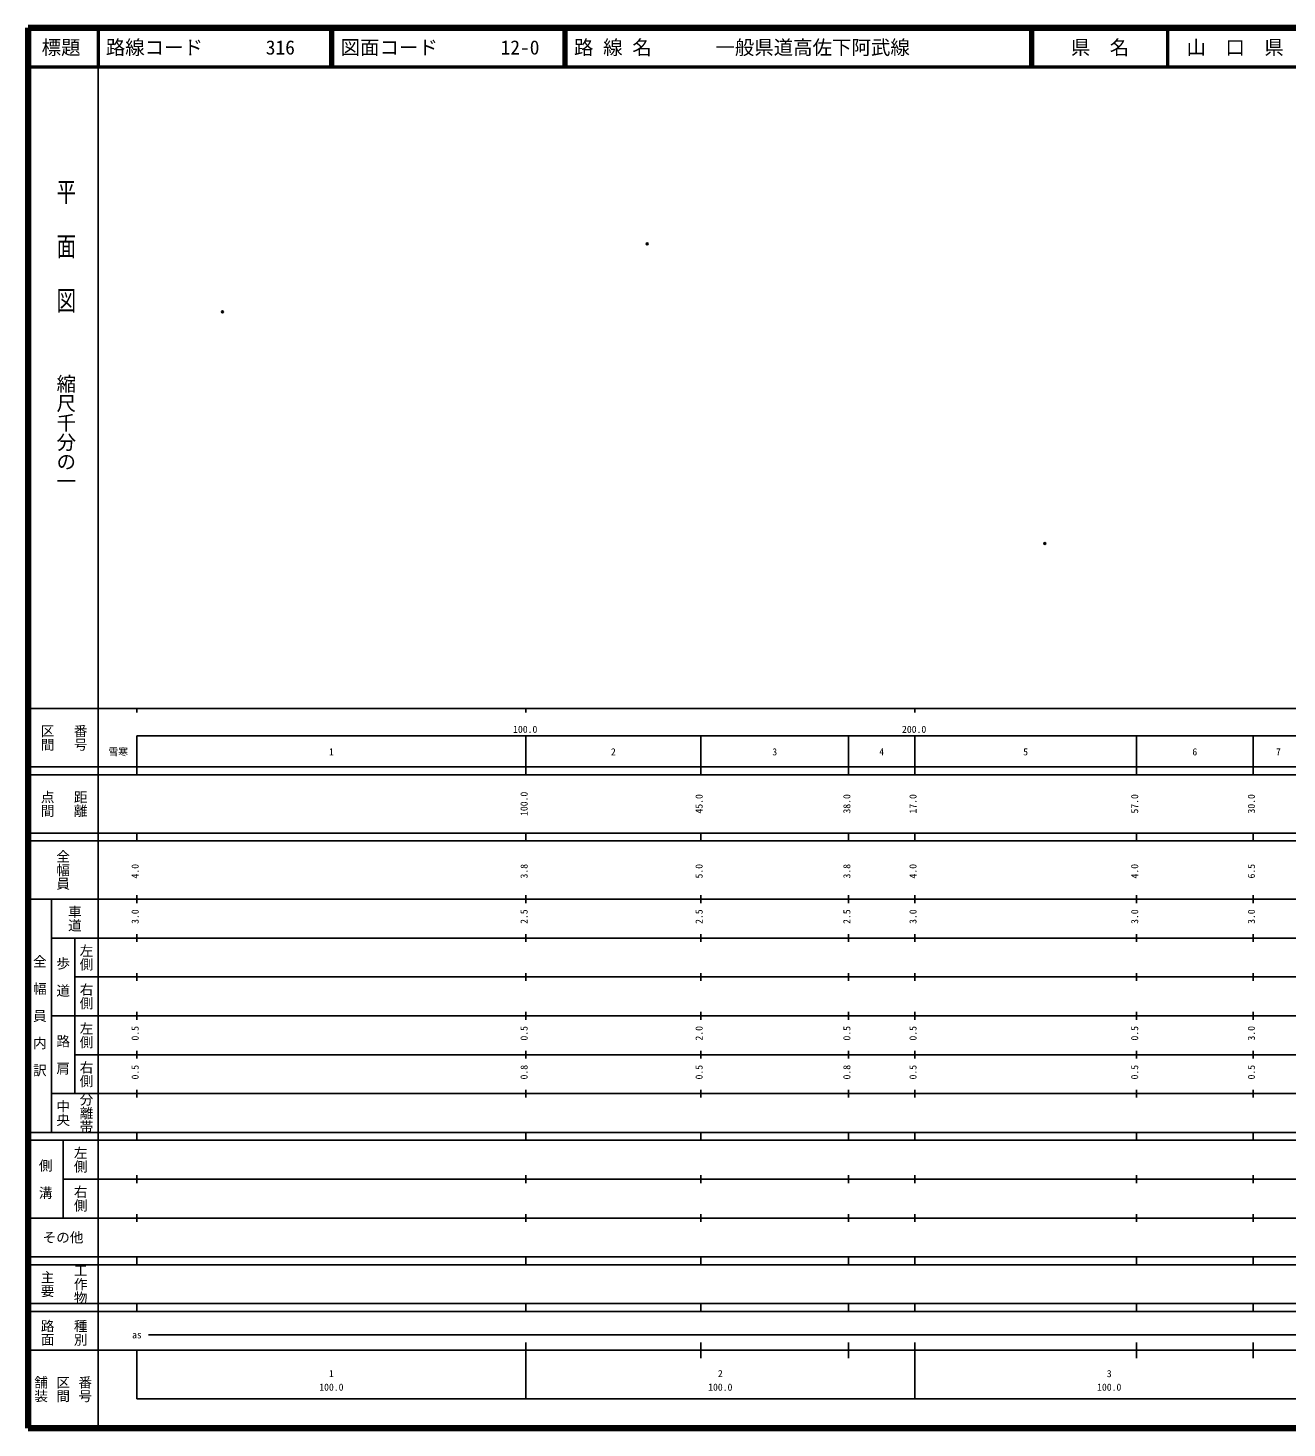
# Model space of a CAD drawing. Units: millimetres on the paper. Extents: x 40 to 680, y 20 to 380.
# Drawn here: x 40 to 363.7, y 20 to 380 of the extents above; entities that cross this region are included whole.
import ezdxf
from ezdxf.enums import TextEntityAlignment as Align

# ---------------------------------------------------------------- set-up
doc = ezdxf.new("R2010")
doc.units = ezdxf.units.MM
doc.header["$PDMODE"] = 32
doc.header["$PDSIZE"] = 0.5
doc.layers.add('M-OTRS', color=6, linetype='Continuous')
doc.layers.add('M-TTL-TXT', color=7, linetype='Continuous')
for name, color, linetype, lineweight in [('M-TTL', 2, 'Continuous', 140), ('M-TTL-BAND', 7, 'Continuous', 25), ('M-TTL-LINE', 7, 'Continuous', 50)]:
    doc.layers.add(name, color=color, linetype=linetype, lineweight=lineweight)
doc.styles.add('@ＭＳ ゴシック', font='')
doc.styles.add('ＭＳ ゴシック', font='')
doc.styles.get('@ＭＳ ゴシック').set_extended_font_data('@MS Gothic')
doc.styles.get('ＭＳ ゴシック').set_extended_font_data('MS Gothic')

msp = doc.modelspace()

# ---------------------------------------------------------------- linework, layer by layer
at = {"layer": 'M-OTRS'}
for p in [(199.23, 324.487), (90, 306.982), (301.419, 247.437)]:
    msp.add_point(p, dxfattribs=at)
at = {"layer": 'M-TTL'}
for p, q in [((40, 380), (40, 20)), ((680, 380), (40, 380)), ((40, 20), (680, 20))]:
    msp.add_line(p, q, dxfattribs=at)
at = {"layer": 'M-TTL-BAND'}
for p, q in [((58, 370), (58, 20)), ((40, 205), (579, 205)), ((68, 205), (68, 204)), ((168, 205), (168, 204)), ((268, 205), (268, 204)), ((68, 198), (579, 198)), ((68, 198), (68, 188)), ((168, 188), (168, 198)), ((213, 188), (213, 198)), ((251, 188), (251, 198)), ((268, 188), (268, 198)), ((325, 188), (325, 198)), ((355, 188), (355, 198)), ((40, 190), (579, 190)), ((40, 188), (579, 188)), ((40, 173), (579, 173)), ((68, 171), (68, 173)), ((168, 171), (168, 173)), ((213, 171), (213, 173)), ((251, 171), (251, 173)), ((268, 171), (268, 173)), ((325, 171), (325, 173)), ((355, 171), (355, 173)), ((40, 171), (579, 171)), ((40, 156), (579, 156)), ((46, 96), (46, 156)), ((68, 155), (68, 157)), ((168, 155), (168, 157)), ((213, 155), (213, 157)), ((251, 155), (251, 157)), ((268, 155), (268, 157)), ((325, 155), (325, 157)), ((355, 155), (355, 157)), ((46, 146), (579, 146)), ((52, 146), (52, 106)), ((68, 145), (68, 147)), ((168, 145), (168, 147)), ((213, 145), (213, 147)), ((251, 145), (251, 147)), ((268, 145), (268, 147)), ((325, 145), (325, 147)), ((355, 145), (355, 147)), ((68, 135), (68, 137)), ((168, 135), (168, 137)), ((213, 135), (213, 137)), ((251, 135), (251, 137)), ((268, 135), (268, 137)), ((325, 135), (325, 137)), ((355, 135), (355, 137)), ((52, 136), (579, 136)), ((46, 126), (579, 126)), ((68, 125), (68, 127)), ((168, 125), (168, 127)), ((213, 125), (213, 127)), ((251, 125), (251, 127)), ((268, 125), (268, 127)), ((325, 125), (325, 127)), ((355, 125), (355, 127)), ((52, 116), (579, 116)), ((68, 115), (68, 117)), ((168, 115), (168, 117)), ((213, 115), (213, 117)), ((251, 115), (251, 117)), ((268, 115), (268, 117)), ((325, 115), (325, 117)), ((355, 115), (355, 117)), ((46, 106), (579, 106)), ((68, 105), (68, 107)), ((168, 105), (168, 107)), ((213, 105), (213, 107)), ((251, 105), (251, 107)), ((268, 105), (268, 107)), ((325, 105), (325, 107)), ((355, 105), (355, 107)), ((40, 96), (579, 96)), ((40, 94), (579, 94)), ((49, 94), (49, 74)), ((68, 94), (68, 96)), ((168, 94), (168, 96)), ((213, 94), (213, 96)), ((251, 94), (251, 96)), ((268, 94), (268, 96)), ((325, 94), (325, 96)), ((355, 94), (355, 96)), ((49, 84), (579, 84)), ((68, 83), (68, 85)), ((168, 83), (168, 85)), ((213, 83), (213, 85)), ((251, 83), (251, 85)), ((268, 83), (268, 85)), ((325, 83), (325, 85)), ((355, 83), (355, 85)), ((40, 74), (579, 74)), ((68, 73), (68, 75)), ((168, 73), (168, 75)), ((213, 73), (213, 75)), ((251, 73), (251, 75)), ((268, 73), (268, 75)), ((325, 73), (325, 75)), ((355, 73), (355, 75)), ((40, 64), (579, 64)), ((40, 62), (579, 62)), ((68, 62), (68, 64)), ((168, 62), (168, 64)), ((213, 62), (213, 64)), ((251, 62), (251, 64)), ((268, 62), (268, 64)), ((325, 62), (325, 64)), ((355, 62), (355, 64)), ((40, 52), (579, 52)), ((68, 50), (68, 52)), ((168, 50), (168, 52)), ((213, 50), (213, 52)), ((251, 50), (251, 52)), ((268, 50), (268, 52)), ((325, 50), (325, 52)), ((355, 50), (355, 52)), ((40, 50), (579, 50)), ((71, 44), (565, 44)), ((40, 40), (579, 40)), ((68, 40), (68, 27.5)), ((168, 27.5), (168, 42)), ((213, 38), (213, 42)), ((251, 38), (251, 42)), ((268, 27.5), (268, 42)), ((325, 38), (325, 42)), ((355, 38), (355, 42)), ((68, 27.5), (579, 27.5))]:
    msp.add_line(p, q, dxfattribs=at)
at = {"layer": 'M-TTL-LINE'}
for p, q in [((58, 380), (58, 370)), ((117.75, 380), (117.75, 370)), ((118.25, 380), (118.25, 370)), ((177.75, 380), (177.75, 370)), ((178.25, 380), (178.25, 370)), ((297.75, 380), (297.75, 370)), ((298.25, 380), (298.25, 370)), ((333, 380), (333, 370)), ((40, 370), (680, 370))]:
    msp.add_line(p, q, dxfattribs=at)

# ---------------------------------------------------------------- texts
at = {"layer": 'M-TTL-BAND', "style": '@ＭＳ ゴシック', "width": 1.4}
msp.add_text('平  面  図', height=3.666, rotation=270, dxfattribs=at).set_placement((49.777, 306.475), align=Align.MIDDLE_RIGHT)
at = {"layer": 'M-TTL-BAND', "style": '@ＭＳ ゴシック'}
msp.add_text('縮尺千分の一', height=3.666, rotation=270, dxfattribs=at).set_placement((49.777, 261.03), align=Align.MIDDLE_RIGHT)
for s, p in [('区間', (45, 197.5)), ('番号', (53.5, 197.5)), ('点間', (45, 180.5)), ('距離', (53.5, 180.5)), ('全幅員', (49, 163.5)), ('車道', (52, 151)), ('左側', (55, 141)), ('全\u3000幅\u3000員\u3000内\u3000訳', (43, 126)), ('歩\u3000道', (49, 136)), ('右側', (55, 131)), ('左側', (55, 121)), ('路\u3000肩', (49, 116)), ('右側', (55, 111)), ('分離帯', (55, 101)), ('中央', (49, 101)), ('左側', (53.5, 89)), ('側\u3000溝', (44.5, 84)), ('右側', (53.5, 79)), ('工作物', (53.5, 57)), ('主要', (45, 57)), ('路面', (45, 44.5)), ('種別', (53.5, 44.5)), ('舗装', (43.333, 30)), ('区間', (49, 30)), ('番号', (54.667, 30))]:
    msp.add_text(s, height=2.566, rotation=270, dxfattribs=at).set_placement(p, align=Align.MIDDLE_CENTER)
at = {"layer": 'M-TTL-BAND', "style": 'ＭＳ ゴシック'}
for s, p in [('100.0', (167.844, 198.195)), ('200.0', (267.844, 198.195)), ('雪寒', (63.196, 192.405)), ('1', (118, 192.405)), ('2', (190.5, 192.405)), ('3', (232, 192.405)), ('4', (259.5, 192.405)), ('5', (296.5, 192.405)), ('6', (340, 192.405)), ('7', (361.5, 192.405)), ('as', (68, 42.5)), ('1', (118, 32.523)), ('2', (218, 32.523)), ('3', (318, 32.523)), ('100.0', (118, 29.033)), ('100.0', (218, 29.033)), ('100.0', (318, 29.033))]:
    msp.add_text(s, height=1.833, dxfattribs=at).set_placement(p, align=Align.BOTTOM_CENTER)
for s, p in [('100.0', (169, 180.5)), ('45.0', (214, 180.5)), ('38.0', (252, 180.5)), ('17.0', (269, 180.5)), ('57.0', (326, 180.5)), ('30.0', (356, 180.5)), ('4.0', (69, 163.174)), ('3.8', (169, 163.174)), ('5.0', (214, 163.174)), ('3.8', (252, 163.174)), ('4.0', (269, 163.174)), ('4.0', (326, 163.174)), ('6.5', (356, 163.174)), ('3.0', (69, 151.5)), ('2.5', (169, 151.5)), ('2.5', (214, 151.5)), ('2.5', (252, 151.5)), ('3.0', (269, 151.5)), ('3.0', (326, 151.5)), ('3.0', (356, 151.5)), ('0.5', (69, 121.5)), ('0.5', (169, 121.5)), ('2.0', (214, 121.5)), ('0.5', (252, 121.5)), ('0.5', (269, 121.5)), ('0.5', (326, 121.5)), ('3.0', (356, 121.5)), ('0.5', (69, 111.5)), ('0.8', (169, 111.5)), ('0.5', (214, 111.5)), ('0.8', (252, 111.5)), ('0.5', (269, 111.5)), ('0.5', (326, 111.5)), ('0.5', (356, 111.5))]:
    msp.add_text(s, height=1.833, rotation=90, dxfattribs=at).set_placement(p, align=Align.BOTTOM_CENTER)
msp.add_text('その他', height=2.566, dxfattribs=at).set_placement((49, 69), align=Align.MIDDLE_CENTER)
at = {"layer": 'M-TTL-TXT', "style": 'ＭＳ ゴシック'}
for s, p in [('標題', (48.5, 375)), ('県\u3000名', (315.625, 375)), ('山\u3000口\u3000県', (350.375, 375))]:
    msp.add_text(s, height=3.666, dxfattribs=at).set_placement(p, align=Align.MIDDLE_CENTER)
for s, p in [('路線コード', (60, 375)), ('316', (101.142, 375)), ('図面コード', (120.38, 375)), ('12-0', (161.521, 375)), ('路 線 名', (180.38, 375)), ('一般県道高佐下阿武線', (216.734, 375))]:
    msp.add_text(s, height=3.666, dxfattribs=at).set_placement(p, align=Align.MIDDLE_LEFT)

doc.saveas('drawing.dxf')
